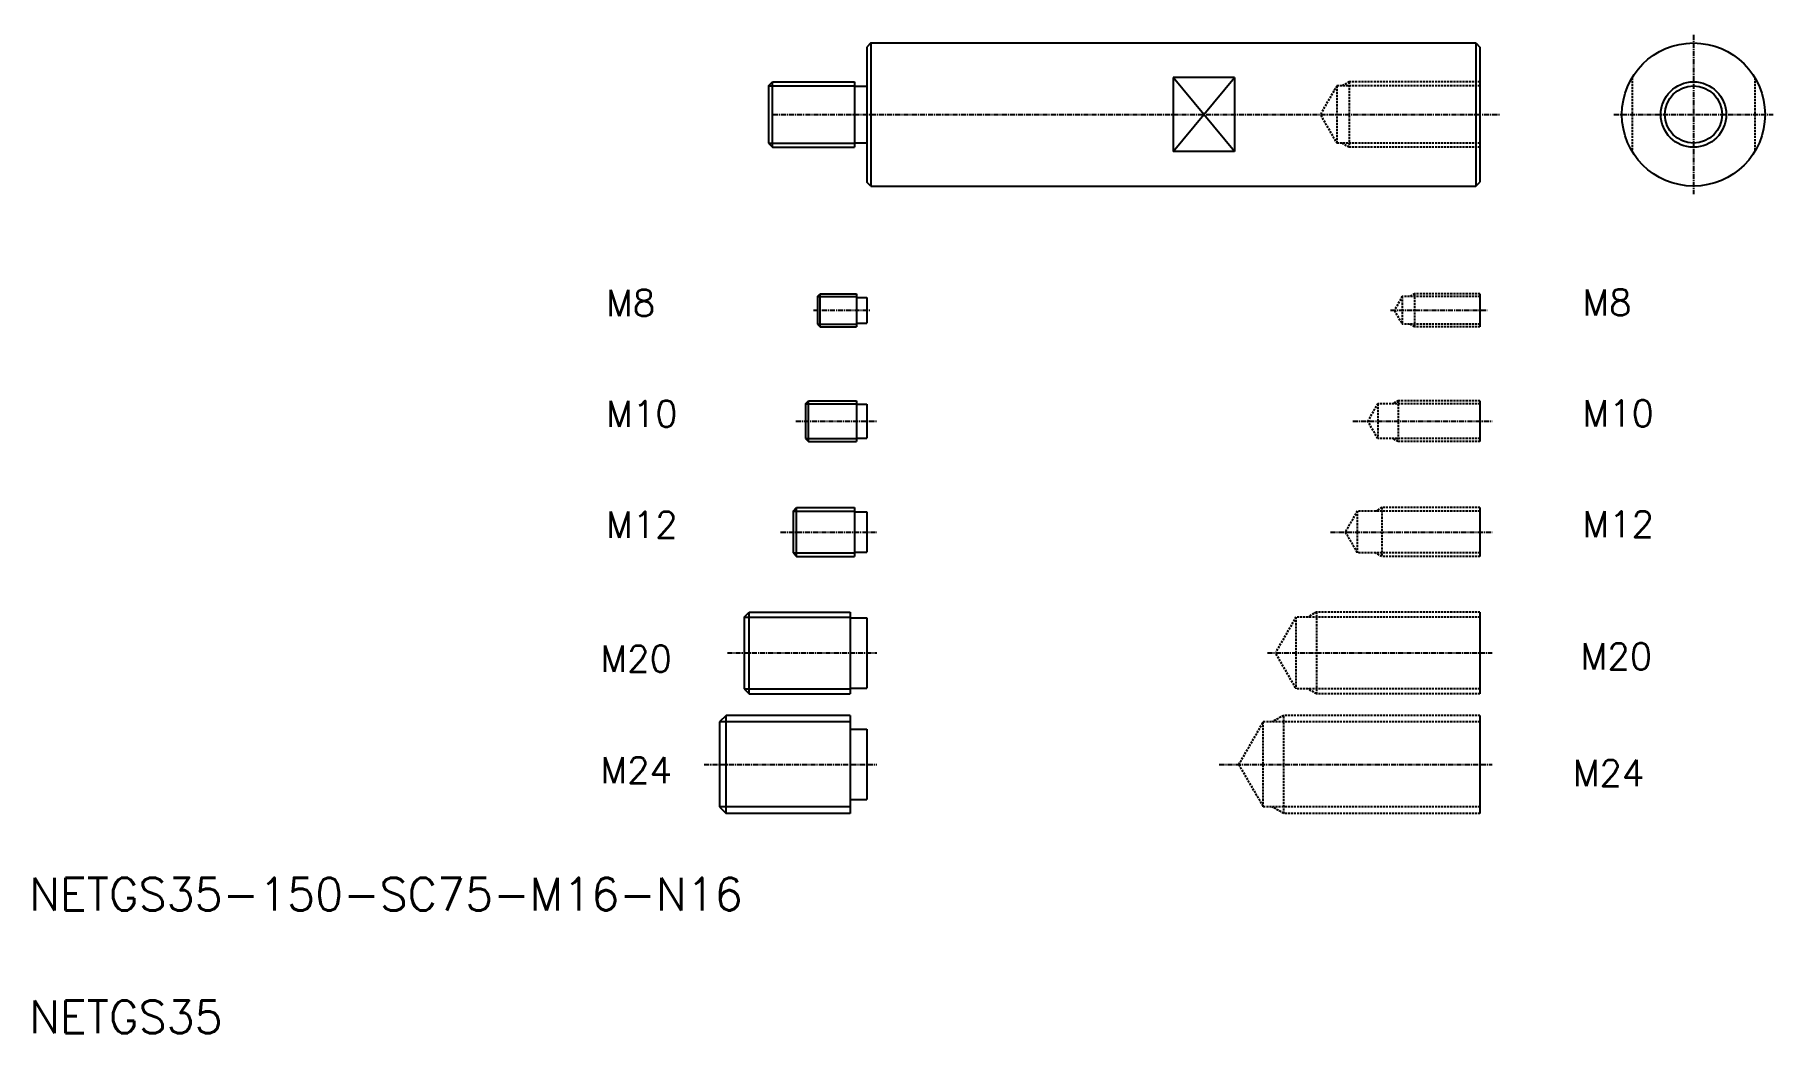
# Model space of a CAD drawing. Extents: x 21 to 447, y 20 to 264.
import ezdxf

# ---------------------------------------------------------------- set-up
doc = ezdxf.new("R2010")
doc.units = 0
doc.linetypes.add('CENTER', pattern=[2, 1.25, -0.25, 0.25, -0.25])
doc.linetypes.add('DASHED', pattern=[0.75, 0.5, -0.25])
doc.layers.get('0').update_dxf_attribs({"linetype": 'CONTINUOUS'})
doc.layers.add('CENTER', color=1, linetype='CENTER')
doc.styles.get("Standard").update_dxf_attribs({"font": 'txt', "height": 6.4, "bigfont": 'BIGFONT'})

msp = doc.modelspace()

# ---------------------------------------------------------------- linework, layer by layer
at = {"color": 7, "linetype": 'CONTINUOUS'}
for p, q in [((225.84, 262.12), (224.84, 261.12)), ((224.84, 261.12), (224.84, 228.12)), ((225.84, 262.12), (373.84, 262.12)), ((225.84, 262.12), (225.84, 227.12)), ((373.84, 262.12), (373.84, 227.12)), ((373.84, 262.12), (374.84, 261.12)), ((374.84, 261.12), (374.84, 228.12)), ((200.84, 251.62), (201.84, 252.62)), ((200.84, 251.62), (200.84, 237.62)), ((201.84, 252.62), (221.84, 252.62)), ((201.84, 236.62), (201.84, 252.62)), ((221.84, 252.62), (221.84, 236.62)), ((221.84, 251.52), (224.84, 251.52)), ((224.84, 251.52), (224.84, 237.72)), ((299.84, 253.64), (299.84, 235.61)), ((314.84, 253.64), (299.84, 253.64)), ((314.84, 253.64), (314.84, 235.61)), ((374.84, 252.62), (374.84, 236.62)), ((200.84, 237.62), (201.84, 236.62)), ((201.84, 236.62), (221.84, 236.62)), ((221.84, 237.72), (224.84, 237.72)), ((314.84, 235.61), (299.84, 235.61)), ((225.84, 227.12), (224.84, 228.12)), ((225.84, 227.12), (373.84, 227.12)), ((373.84, 227.12), (374.84, 228.12)), ((212.84, 200.13), (213.46, 200.75)), ((212.84, 200.13), (212.84, 193.38)), ((213.46, 192.75), (213.46, 200.75)), ((213.46, 200.75), (222.34, 200.75)), ((222.34, 200.75), (222.34, 192.75)), ((222.34, 199.9), (224.84, 199.9)), ((224.84, 199.9), (224.84, 193.6)), ((374.84, 200.75), (374.84, 192.75)), ((212.84, 193.38), (213.46, 192.75)), ((213.46, 192.75), (222.34, 192.75)), ((222.34, 193.6), (224.84, 193.6)), ((209.84, 173.9), (210.59, 174.65)), ((210.59, 174.65), (222.34, 174.65)), ((210.59, 164.65), (210.59, 174.65)), ((213.53, 174.65), (213.53, 174.65)), ((216.46, 174.65), (216.46, 174.65)), ((222.34, 174.65), (222.34, 164.65)), ((374.84, 174.65), (374.84, 164.65)), ((209.84, 173.9), (209.84, 165.4)), ((222.34, 173.8), (224.84, 173.8)), ((224.84, 173.8), (224.84, 165.5)), ((209.84, 165.4), (210.59, 164.65)), ((210.59, 164.65), (222.34, 164.65)), ((222.34, 165.5), (224.84, 165.5)), ((206.84, 147.68), (207.71, 148.55)), ((206.84, 147.68), (206.84, 137.43)), ((207.71, 136.55), (207.71, 148.55)), ((207.71, 148.55), (221.84, 148.55)), ((221.84, 148.55), (221.84, 136.55)), ((221.84, 147.45), (224.84, 147.45)), ((224.84, 147.45), (224.84, 137.65)), ((374.84, 148.55), (374.84, 136.55)), ((206.84, 137.43), (207.71, 136.55)), ((207.71, 136.55), (221.84, 136.55)), ((211.24, 136.55), (211.24, 136.55)), ((214.78, 136.55), (214.78, 136.55)), ((221.84, 137.65), (224.84, 137.65)), ((194.84, 121.73), (196.09, 122.98)), ((194.84, 121.73), (194.84, 104.23)), ((196.09, 102.98), (196.09, 122.98)), ((196.09, 122.98), (220.84, 122.98)), ((220.84, 122.98), (220.84, 102.98)), ((220.84, 121.58), (224.84, 121.58)), ((224.84, 121.58), (224.84, 104.38)), ((374.84, 122.98), (374.84, 102.98)), ((194.84, 104.23), (196.09, 102.98)), ((196.09, 102.98), (220.84, 102.98)), ((220.84, 104.38), (224.84, 104.38)), ((190.46, 97.72), (188.84, 96.1)), ((188.84, 96.1), (188.84, 75.35)), ((220.84, 97.72), (190.46, 97.72)), ((190.46, 73.72), (190.46, 97.72)), ((220.84, 97.72), (220.84, 73.72)), ((220.84, 94.32), (224.84, 94.32)), ((224.84, 94.32), (224.84, 77.12)), ((374.84, 97.72), (374.84, 73.72)), ((220.84, 77.12), (224.84, 77.12)), ((188.84, 75.35), (190.46, 73.72)), ((220.84, 73.72), (190.46, 73.72))]:
    msp.add_line(p, q, dxfattribs=at)
at = {"color": 3, "linetype": 'CONTINUOUS'}
for p, q in [((200.84, 251.62), (221.84, 251.62)), ((299.84, 235.61), (314.84, 253.64)), ((314.84, 235.61), (299.84, 253.64)), ((200.84, 237.62), (221.84, 237.62)), ((212.84, 200.13), (222.34, 200.13)), ((212.84, 193.38), (222.34, 193.38)), ((209.84, 173.9), (222.34, 173.9)), ((209.84, 165.4), (222.34, 165.4)), ((206.84, 147.68), (221.84, 147.68)), ((206.84, 137.43), (221.84, 137.43)), ((194.84, 121.73), (220.84, 121.73)), ((194.84, 104.23), (220.84, 104.23)), ((220.84, 96.1), (188.84, 96.1)), ((220.84, 75.35), (188.84, 75.35))]:
    msp.add_line(p, q, dxfattribs=at)
at = {"color": 3, "linetype": 'DASHED'}
for p, q in [((339.84, 251.62), (335.89, 244.79)), ((374.84, 251.62), (339.84, 251.62)), ((339.84, 251.62), (339.84, 237.62)), ((342.84, 252.62), (341.11, 251.62)), ((374.84, 252.62), (342.84, 252.62)), ((342.84, 252.62), (342.84, 236.62)), ((412.06, 253.64), (412.06, 235.61)), ((442.06, 253.64), (442.06, 235.61)), ((335.89, 244.46), (339.84, 237.62)), ((374.84, 237.62), (339.84, 237.62)), ((342.84, 236.62), (341.11, 237.62)), ((374.84, 236.62), (342.84, 236.62)), ((355.84, 200.13), (353.9, 196.77)), ((374.84, 200.13), (355.84, 200.13)), ((355.84, 200.13), (355.84, 193.38)), ((358.84, 200.75), (357.76, 200.13)), ((374.84, 200.75), (358.84, 200.75)), ((358.84, 200.75), (358.84, 192.75)), ((353.9, 196.74), (355.84, 193.38)), ((374.84, 193.38), (355.84, 193.38)), ((358.84, 192.75), (357.76, 193.38)), ((374.84, 192.75), (358.84, 192.75)), ((354.84, 174.65), (353.54, 173.9)), ((374.84, 174.65), (354.84, 174.65)), ((354.84, 174.65), (354.84, 164.65)), ((349.84, 173.9), (347.38, 169.65)), ((374.84, 173.9), (349.84, 173.9)), ((349.84, 173.9), (349.84, 165.4)), ((349.84, 165.4), (347.38, 169.65)), ((374.84, 165.4), (349.84, 165.4)), ((354.84, 164.65), (353.54, 165.4)), ((374.84, 164.65), (354.84, 164.65)), ((344.84, 147.68), (341.88, 142.55)), ((374.84, 147.68), (344.84, 147.68)), ((344.84, 147.68), (344.84, 137.43)), ((350.84, 148.55), (349.32, 147.68)), ((350.84, 148.55), (350.84, 136.55)), ((374.84, 148.55), (350.84, 148.55)), ((341.88, 142.55), (344.84, 137.43)), ((374.84, 137.43), (344.84, 137.43)), ((350.84, 136.55), (349.32, 137.43)), ((374.84, 136.55), (350.84, 136.55)), ((329.84, 121.73), (324.91, 113.19)), ((374.84, 121.73), (329.84, 121.73)), ((329.84, 121.73), (329.84, 104.23)), ((334.84, 122.98), (332.67, 121.73)), ((374.84, 122.98), (334.84, 122.98)), ((334.84, 122.98), (334.84, 102.98)), ((324.91, 112.77), (329.84, 104.23)), ((374.84, 104.23), (329.84, 104.23)), ((334.84, 102.98), (332.67, 104.23)), ((374.84, 102.98), (334.84, 102.98)), ((315.85, 85.72), (321.84, 96.1)), ((374.84, 96.1), (321.84, 96.1)), ((321.84, 75.35), (321.84, 96.1)), ((326.84, 97.72), (324.03, 96.1)), ((374.84, 97.72), (326.84, 97.72)), ((326.84, 73.72), (326.84, 97.72)), ((315.85, 85.72), (321.84, 75.35)), ((374.84, 75.35), (321.84, 75.35)), ((326.84, 73.72), (324.03, 75.35)), ((374.84, 73.72), (326.84, 73.72))]:
    msp.add_line(p, q, dxfattribs=at)
at = {"color": 7, "linetype": 'CONTINUOUS'}
for radius in [17.5, 7]:
    msp.add_circle((427.06, 244.62), radius, dxfattribs=at)
at = {"color": 3, "linetype": 'CONTINUOUS'}
msp.add_circle((427.06, 244.62), 8, dxfattribs=at)
at = {"layer": 'CENTER', "color": 1, "linetype": 'CENTER'}
for p, q in [((427.06, 264.12), (427.06, 225.12)), ((201.84, 244.62), (379.84, 244.62)), ((407.56, 244.62), (446.56, 244.62)), ((211.84, 196.75), (225.76, 196.75)), ((352.99, 196.75), (376.57, 196.75)), ((207.48, 169.65), (227.33, 169.65)), ((343.75, 169.65), (377.84, 169.65)), ((203.78, 142.55), (227.33, 142.55)), ((338.26, 142.55), (377.84, 142.55)), ((190.76, 112.98), (227.33, 112.98)), ((322.87, 112.98), (377.84, 112.98)), ((185.1, 85.72), (227.33, 85.72)), ((311.08, 85.72), (377.84, 85.72))]:
    msp.add_line(p, q, dxfattribs=at)

# ---------------------------------------------------------------- texts
at = {"color": 7, "linetype": 'CONTINUOUS'}
for s, height, p in [('M8', 6.4, (161.05, 195.36)), ('M8', 6.4, (399.84, 195.47)), ('M10', 6.4, (161.05, 168.26)), ('M10', 6.4, (399.84, 168.37)), ('M12', 6.4, (161.05, 141.16)), ('M12', 6.4, (399.84, 141.27)), ('M20', 6.4, (399.42, 108.96)), ('M20', 6.4, (159.67, 108.39)), ('M24', 6.4, (159.67, 81.13)), ('M24', 6.4, (397.49, 80.42)), ('NETGS35-150-SC75-M16-N16', 8, (20, 50)), ('NETGS35', 8, (20, 20))]:
    msp.add_text(s, height=height, dxfattribs=at).set_placement(p)

doc.saveas('drawing.dxf')
